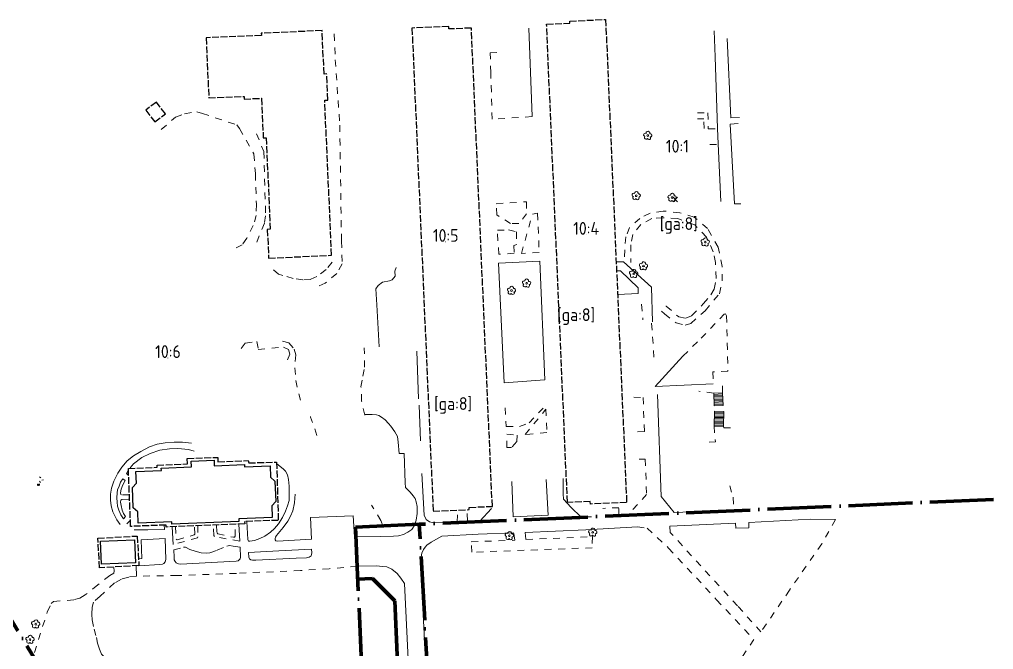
# Model space of a CAD drawing. Header units: metres. Extents: x 153803 to 154505, y 6403132 to 6403840.
# Drawn here: x 154255.8 to 154484.8, y 6403591.4 to 6403739.6 of the extents above; entities that cross this region are included whole.
import ezdxf
from ezdxf.enums import TextEntityAlignment as Align

# ---------------------------------------------------------------- set-up
doc = ezdxf.new("R2010")
doc.units = ezdxf.units.M
for name, pattern in [('Användninggräns', [19.1, 15, -2, 0.1, -2]), ('Begr-linje-markslag', [2, 0.4, -1.6]), ('Hus', [2, 1.6, -0.4]), ('Rättighetgräns', [6.4, 4.8, -1.6]), ('Vägkant-kantremsa', [3.2, 1.6, -1.6])]:
    doc.linetypes.add(name, pattern=pattern)
for name, color, linetype, lineweight in [('ARK_FORNLÄMNING', 11, 'Begr-linje-markslag', 18), ('BYG_HUSLIV_BYGG_L', 41, 'Continuous', 25), ('BYG_TAKKONTUR_BYGG_L', 4, 'Hus', 25), ('DP_ANVÄNDNING_GRÄNS', 143, 'Användninggräns', 70), ('FAS_FASTIGHETSBET', 239, 'Continuous', 18), ('FAS_GA', 30, 'Rättighetgräns', 25), ('FAS_RÄTTIGHET_TEXT', 239, 'Continuous', 18), ('PRI_MARK_HÄCK', 100, 'Häck', 18), ('PRI_MARK_STAKET_GRIND', 2, 'Staket', 18), ('PRI_MARK_TRAPPA_PLANSTEG', 40, 'Continuous', 18), ('PRI_MARK_TRAPPA_YTTER', 51, 'Continuous', 18), ('PRI_MARKSLAG_LÖVTRÄD', 100, 'Continuous', 18), ('PRI_VÄG_KANTSTÖD', 34, 'Continuous', 18), ('PRI_VÄG_STIG', 34, 'Vägkant-kantremsa', 18), ('PRI_VÄG_VÄGKANT', 34, 'Vägkant-kantremsa', 18)]:
    doc.layers.add(name, color=color, linetype=linetype, lineweight=lineweight)
doc.layers.add('FAS_FASTIGHETSBET_TXT', color=239, linetype='Continuous')
doc.layers.add('FAS_RÄTTIGHET_TEXT_TXT', color=239, linetype='Continuous')
doc.styles.add('ISO', font='iso.shx')
doc.linetypes.add('Häck', pattern='A,10,[103,sma.shx,S=0.2,R=0,X=0,Y=0],0', length=10)
doc.linetypes.add('Staket', pattern='A,10,[100,sma.shx,S=1,R=0,X=0,Y=0],0', length=10)

# ---------------------------------------------------------------- blocks, each defined once
blk = doc.blocks.new('PRI_M_LÖVTRÄD')
blk.add_circle((0, 0), 0.2)
for centre, radius, start, end in [((-0.601762, 0.206006), 0.384732, 57.341651, 261.23001), ((0.047722, 0.56156), 0.443002, 345.022908, 184.096476), ((0.585988, 0.07036), 0.392534, 269.444378, 106.321877), ((-0.395828, -0.476108), 0.401424, 131.233971, 330.911027), ((0.306072, -0.564084), 0.367104, 196.976003, 41.224955)]:
    blk.add_arc(centre, radius, start, end)
blk = doc.blocks.new('OSYNLIG')
blk.add_circle((0, 0), 0.005)
blk = doc.blocks.new('RATTIGHET')
at = {"color": 0, "linetype": 'Continuous', "lineweight": -2}
for points in [[(-0.53, -0.53), (0.53, 0.53)], [(0.53, -0.53), (-0.53, 0.53)]]:
    blk.add_lwpolyline(points, dxfattribs=at)
blk = doc.blocks.new('PRI_P_FORNL')
blk.add_polyline3d([(-0.166667, -0.5, 0), (-0.166667, 1.5, 0), (0.833333, 0.833334, 0), (-0.166667, 0.5, 0), (0.833333, -0.5, 0)])
blk = doc.blocks.new('PRI_P_ENSTAKA')
for points in [[(-0.16, 0.11, 0), (-0.16, -0.11, 0)], [(-0.11, -0.16, 0), (-0.11, 0.16, 0)], [(-0.05, 0.19, 0), (-0.05, -0.19, 0)], [(0, -0.19, 0), (0, 0.19, 0)], [(0.05, 0.19, 0), (0.05, -0.19, 0)], [(0.11, -0.16, 0), (0.11, 0.16, 0)], [(0.16, 0.11, 0), (0.16, -0.11, 0)]]:
    blk.add_polyline3d(points)
blk.add_circle((0, 0), 0.2)
blk.add_blockref('PRI_P_FORNL', (0.47, 0.33))

msp = doc.modelspace()

# ---------------------------------------------------------------- linework, layer by layer
at = {"layer": 'BYG_HUSLIV_BYGG_L'}
for points in [[(154291.66, 6403620.82, 83.56), (154291.64, 6403621.41, 83.56), (154283.75, 6403621.07, 83.56), (154283.63, 6403623.76, 83.56), (154282.59, 6403624.7, 83.56), (154282.38, 6403629.5, 83.56), (154283.34, 6403630.52, 83.56), (154283.22, 6403633.22, 83.56), (154289.22, 6403633.47, 83.56), (154289.19, 6403634.02, 83.56), (154296.29, 6403634.33, 83.56), (154296.23, 6403635.68, 83.56), (154301.58, 6403635.91, 83.56), (154301.64, 6403634.56, 83.56), (154308.73, 6403634.87, 83.56), (154308.75, 6403634.32, 83.56), (154314.75, 6403634.58, 83.56), (154314.86, 6403631.88, 83.56), (154315.91, 6403630.94, 83.56), (154316.11, 6403626.15, 83.56), (154315.16, 6403625.13, 83.56), (154315.27, 6403622.43, 83.56), (154307.38, 6403622.09, 83.56), (154307.4, 6403621.5, 83.56)], [(154275.13, 6403611.44, 0), (154274.9, 6403616.83, 0), (154282.91, 6403617.18, 0), (154283.15, 6403611.78, 0)]]:
    msp.add_polyline3d(points, close=True, dxfattribs=at)
at = {"layer": 'BYG_TAKKONTUR_BYGG_L'}
for points in [[(154384.66, 6403625.98, 97.27), (154379.76, 6403738.43, 97.52), (154385.22, 6403738.67, 97.6), (154385.2, 6403739.19, 97.6), (154393.64, 6403739.56, 97.48), (154398.59, 6403625.95, 97.42), (154390.06, 6403625.58, 97.43), (154390.03, 6403626.22, 97.43)], [(154329.23, 6403684.09, 93.49), (154327.6, 6403720.58, 93.45), (154328.33, 6403720.62, 93.13), (154328.06, 6403726.75, 93.13), (154327.45, 6403726.72, 93.28), (154326.99, 6403736.94, 93.28), (154312.69, 6403736.31, 93.37), (154312.71, 6403735.82, 93.41), (154299.72, 6403735.24, 93.41), (154300.35, 6403721.12, 93.41), (154308.64, 6403721.48, 93.41), (154308.66, 6403720.85, 93.31), (154312.75, 6403721.03, 93.31), (154313.16, 6403711.71, 93.31), (154313.84, 6403711.74, 93.39), (154314.8, 6403690.22, 93.39), (154314.11, 6403690.19, 93.31), (154314.41, 6403683.43, 93.25)], [(154367.01, 6403625.05, 97.22), (154362.08, 6403737.55, 97.34), (154356.78, 6403737.32, 97.35), (154356.75, 6403737.91, 97.36), (154348.12, 6403737.53, 97.36), (154353.1, 6403623.9, 97.34), (154361.6, 6403624.27, 97.42), (154361.58, 6403624.81, 97.42)], [(154287.66, 6403715.46, 93.69), (154290.14, 6403717.35, 93.74), (154288.02, 6403720.12, 93.75), (154285.54, 6403718.23, 93.71)], [(154308.81, 6403620.9, 86.1), (154290.32, 6403620.18, 86.1), (154290.3, 6403620.65, 86.1), (154281.97, 6403620.33, 86.32), (154281.44, 6403633.96, 86.32), (154288.24, 6403634.23, 86.28), (154288.22, 6403634.77, 86.11), (154295.32, 6403635.04, 86.11), (154295.28, 6403636.28, 86.11), (154302.46, 6403636.56, 86.11), (154302.5, 6403635.55, 86.11), (154309.64, 6403635.83, 86.11), (154309.74, 6403635.27, 86.2), (154316.29, 6403635.47, 86.3), (154316.69, 6403621.74, 86.28), (154308.78, 6403621.51, 86.24)], [(154274.27, 6403617.54, 85.95), (154283.53, 6403618.07, 85.95), (154283.93, 6403611.11, 85.95), (154274.67, 6403610.58, 85.95)]]:
    msp.add_polyline3d(points, close=True, dxfattribs=at)
at = {"layer": 'DP_ANVÄNDNING_GRÄNS', "flags": 128}
for points in [[(154484.84, 6403626.66), (154349.83, 6403620.83)], [(154349.83, 6403620.83), (154334.85, 6403620.19)], [(154334.85, 6403620.19), (154337.2, 6403565.74)], [(154353.26, 6403560.17), (154349.83, 6403620.83)], [(154275.21, 6403563.07), (154241.34, 6403619.15)], [(154344.1, 6403602.82), (154338.87, 6403608.1), (154335.27, 6403607.94)], [(154343.79, 6403603.04), (154344.1, 6403602.82), (154346.12, 6403556.12)]]:
    msp.add_lwpolyline(points, dxfattribs=at)
at = {"layer": 'PRI_MARK_HÄCK'}
for points in [[(154375.59, 6403737.55, 87.41), (154376.36, 6403716.73, 87.33)], [(154406.69, 6403627.35, 85.46), (154405.82, 6403651.32, 85.47)], [(154371.56, 6403630.93, 87.02), (154371.88, 6403622.62, 86.9), (154380.12, 6403622.97, 86.79), (154379.64, 6403631.39, 86.9)]]:
    msp.add_polyline3d(points, dxfattribs=at)
at = {"layer": 'PRI_MARK_STAKET_GRIND'}
for points in [[(154335.18, 6403610.88, 84.27), (154334.89, 6403617.96, 84.25)], [(154283.33, 6403608.61, 83.13), (154283.27, 6403611.07, 83.13)]]:
    msp.add_polyline3d(points, dxfattribs=at)
at = {"layer": 'PRI_MARK_TRAPPA_PLANSTEG'}
for points in [[(154421.14, 6403651.78, 85.78), (154419.05, 6403651.68, 85.8)], [(154419.07, 6403651.38, 85.7), (154421.15, 6403651.48, 85.68)], [(154421.17, 6403651.18, 85.58), (154419.08, 6403651.08, 85.6)], [(154419.1, 6403650.78, 85.51), (154421.18, 6403650.88, 85.48)], [(154421.2, 6403650.58, 85.37), (154419.11, 6403650.48, 85.41)], [(154419.12, 6403650.18, 85.32), (154421.21, 6403650.28, 85.27)], [(154421.22, 6403649.98, 85.17), (154419.14, 6403649.88, 85.22)], [(154419.15, 6403649.58, 85.12), (154421.24, 6403649.68, 85.07)], [(154421.25, 6403649.38, 84.97), (154419.17, 6403649.28, 85.03)], [(154419.18, 6403648.98, 84.93), (154421.27, 6403649.08, 84.87)], [(154421.28, 6403648.78, 84.77), (154419.2, 6403648.68, 84.84)], [(154419.19, 6403645.39, 83.93), (154421.4, 6403645.32, 83.89)], [(154421.41, 6403645.61, 83.99), (154419.2, 6403645.68, 84.03)], [(154419.21, 6403645.97, 84.12), (154421.42, 6403645.91, 84.09)], [(154421.43, 6403646.2, 84.2), (154419.22, 6403646.26, 84.22)], [(154421.45, 6403646.78, 84.41), (154419.23, 6403646.85, 84.42)], [(154419.23, 6403646.55, 84.32), (154421.44, 6403646.49, 84.3)], [(154419.24, 6403647.14, 84.51), (154421.45, 6403647.07, 84.51)], [(154421.46, 6403647.36, 84.61), (154419.25, 6403647.43, 84.61)], [(154421.36, 6403643.87, 83.37), (154419.15, 6403643.94, 83.44)], [(154421.38, 6403644.45, 83.58), (154419.16, 6403644.52, 83.63)], [(154419.16, 6403644.23, 83.54), (154421.37, 6403644.16, 83.47)], [(154419.17, 6403644.81, 83.73), (154421.38, 6403644.74, 83.68)], [(154421.39, 6403645.03, 83.78), (154419.18, 6403645.1, 83.83)]]:
    msp.add_polyline3d(points, dxfattribs=at)
at = {"layer": 'PRI_MARK_TRAPPA_YTTER'}
for points in [[(154419.05, 6403651.68, 85.8), (154419.2, 6403648.68, 84.84)], [(154421.28, 6403648.78, 84.77), (154421.14, 6403651.78, 85.78)], [(154419.25, 6403647.43, 84.61), (154419.15, 6403643.94, 83.44)], [(154421.36, 6403643.87, 83.37), (154421.46, 6403647.36, 84.61)]]:
    msp.add_polyline3d(points, dxfattribs=at)
at = {"layer": 'PRI_VÄG_KANTSTÖD'}
for points in [[(154420.72, 6403696.74, 86.08), (154420.14, 6403710.33, 86.08), (154419.97, 6403713.92, 86.16), (154419.42, 6403730.74, 86.09), (154419.15, 6403736.89, 86.13)], [(154422.25, 6403735.06, 86.32), (154423.09, 6403716.44, 86.23), (154425.13, 6403716.53, 86.22)], [(154424.78, 6403715.07, 86.23), (154422.93, 6403714.91, 86.23), (154423.97, 6403696.21, 86.15), (154425.46, 6403696.22, 86.11)], [(154404.66, 6403668.44, 86.36), (154404.42, 6403676.6, 86.42), (154397.88, 6403682.59, 86.45), (154396.21, 6403682.55, 86.43)], [(154344.43, 6403681.23, 86.28), (154344.05, 6403680.35, 86.28), (154344.17, 6403679.15, 86.28), (154343.43, 6403678.31, 86.27), (154342.82, 6403678.09, 86.22), (154341.16, 6403677.75, 86.23), (154340.17, 6403677, 86.23), (154339.62, 6403676.21, 86.21), (154339.88, 6403672.46, 86.06), (154340.43, 6403662.57, 85.92)], [(154396.19, 6403680.42, 86.4), (154397.18, 6403680.42, 86.4), (154401.27, 6403676.43, 86.3), (154401.31, 6403675.08, 86.31), (154396.52, 6403674.9, 86.34)], [(154349.66, 6403650.35, 85.97), (154349.24, 6403661.58, 86)], [(154411.8, 6403660.36, 85.96), (154405.26, 6403653.25, 85.97), (154418.9, 6403653.83, 85.88)], [(154350.1, 6403640.43, 85.98), (154349.82, 6403648.84, 85.94)], [(154345.07, 6403637.5, 86.27), (154344.91, 6403640.15, 86.26), (154344.68, 6403641.5, 86.33), (154344.06, 6403642.61, 86.3), (154343.11, 6403643.92, 86.28), (154342.56, 6403644.57, 86.28), (154341.78, 6403645.39, 86.28), (154340.96, 6403646.02, 86.28), (154340.29, 6403646.41, 86.28), (154339.8, 6403646.58, 86.28), (154338.77, 6403646.66, 86.26), (154337.53, 6403646.64, 86.27), (154336.94, 6403646.64, 86.3)], [(154296.26, 6403639.94, 83.6), (154294.18, 6403640.11, 83.55), (154292.19, 6403640.14, 83.55), (154290.08, 6403639.99, 83.55), (154288.19, 6403639.64, 83.57), (154286.44, 6403639.03, 83.57), (154284.36, 6403637.97, 83.56), (154282.61, 6403636.92, 83.54), (154281.16, 6403635.72, 83.49), (154279.91, 6403634.26, 83.49), (154278.98, 6403632.83, 83.49), (154278.05, 6403630.98, 83.57), (154277.49, 6403629.36, 83.58), (154277.28, 6403627.93, 83.64), (154277.25, 6403626.52, 83.63), (154277.36, 6403625.13, 83.58), (154277.81, 6403623.73, 83.55), (154278.7, 6403621.91, 83.55), (154279.53, 6403620.75, 83.55)], [(154296.93, 6403638.06, 83.49), (154295.59, 6403638.38, 83.54), (154293.07, 6403638.63, 83.57), (154291.1, 6403638.61, 83.57), (154288.84, 6403638.23, 83.56), (154286.59, 6403637.51, 83.54), (154284.57, 6403636.51, 83.52), (154282.68, 6403635.08, 83.46), (154281.85, 6403634.1, 83.43)], [(154345.07, 6403637.5, 85.98), (154346.25, 6403637.51, 85.96), (154346.51, 6403630.59, 85.86), (154346.58, 6403629.5, 85.8)], [(154309.26, 6403621.48, 83.53), (154309.55, 6403617.28, 83.47), (154309.67, 6403616.87, 83.47), (154309.97, 6403616.84, 83.47), (154311.1, 6403617.03, 83.47), (154312.35, 6403617.52, 83.45), (154313.53, 6403618.07, 83.45), (154314.83, 6403618.94, 83.45), (154315.81, 6403619.82, 83.45), (154316.77, 6403620.93, 83.46), (154317.65, 6403622.43, 83.46), (154318.37, 6403623.91, 83.53), (154318.84, 6403625.15, 83.58), (154319.21, 6403626.44, 83.63), (154319.26, 6403627.75, 83.63), (154319.27, 6403629.82, 83.68), (154319.11, 6403631.38, 83.67), (154318.84, 6403632.46, 83.63), (154318.42, 6403633.29, 83.57), (154317.94, 6403633.81, 83.57), (154317.07, 6403634.53, 83.57), (154316.38, 6403635.02, 83.57)], [(154281.42, 6403633.45, 83.43), (154280.99, 6403632.78, 83.43)], [(154351.02, 6403623.01, 85.53), (154350.47, 6403632.81, 85.74)], [(154280.14, 6403631.53, 83.48), (154279.62, 6403630.7, 83.51), (154279.25, 6403629.83, 83.51), (154278.91, 6403628.97, 83.57), (154278.78, 6403628.2, 83.57), (154278.71, 6403627.05, 83.63), (154278.77, 6403626.05, 83.63), (154278.89, 6403625.1, 83.62), (154279.19, 6403624.13, 83.6), (154279.67, 6403623.07, 83.6), (154280.27, 6403622.13, 83.58)], [(154346.58, 6403629.5, 85.85), (154347.67, 6403628.4, 85.91), (154348.43, 6403627.5, 85.89), (154348.89, 6403626.86, 85.89), (154349.11, 6403626.08, 85.7), (154349.32, 6403625.05, 85.71), (154349.33, 6403623.4, 85.58), (154349.07, 6403621.82, 85.57), (154348.67, 6403620.49, 85.53), (154348.05, 6403619.58, 85.45), (154347.16, 6403618.95, 85.42), (154346.13, 6403618.43, 85.28), (154344.95, 6403618.15, 85.13), (154343.77, 6403618.05, 85.13)], [(154387.82, 6403622.58, 86.03), (154385.52, 6403624.79, 86.26), (154383.73, 6403626.75, 86.39), (154383.69, 6403628, 86.53), (154383.63, 6403631.58, 86.92)], [(154334.57, 6403617.88, 84.26), (154334.27, 6403622.8, 84.35), (154324.23, 6403622.43, 83.99), (154324.46, 6403617.36, 83.77), (154316.49, 6403616.82, 83.51), (154316.15, 6403616.92, 83.51), (154315.99, 6403617.2, 83.51), (154315.95, 6403617.47, 83.51), (154316.02, 6403617.8, 83.51), (154316.3, 6403618.21, 83.51), (154317.8, 6403620.1, 83.55), (154318.91, 6403621.58, 83.55), (154319.58, 6403622.76, 83.63), (154320.11, 6403624.02, 83.63), (154320.51, 6403625.88, 83.63), (154320.61, 6403626.96, 83.71), (154320.65, 6403627.94, 83.71)], [(154406.69, 6403627.35, 85.46), (154409.77, 6403623.6, 85.21), (154423.84, 6403624.16, 83.74)], [(154358.81, 6403623.05, 85.73), (154358.73, 6403621.31, 85.68), (154353.15, 6403621.18, 85.53), (154352.26, 6403621.4, 85.52), (154351.48, 6403621.98, 85.53), (154351.02, 6403623.01, 85.53)], [(154366.79, 6403624.53, 86.01), (154364.05, 6403621.59, 85.91), (154361.17, 6403621.57, 85.77), (154361.11, 6403623.4, 85.78)], [(154282.84, 6403619.51, 83.54), (154286.05, 6403619.51, 83.53), (154289.92, 6403619.61, 83.53), (154289.88, 6403620.68, 83.55)], [(154291.75, 6403620.21, 83.55), (154291.98, 6403616.11, 83.41)], [(154307.61, 6403616.87, 83.41), (154307.42, 6403620.82, 83.56)], [(154374.71, 6403618.91, 86.22), (154389, 6403619.54, 86.34), (154401.12, 6403620.2, 85.87)], [(154447.72, 6403621.95, 82.31), (154441.83, 6403622.01, 82.43), (154427.31, 6403621.23, 83.49), (154427.29, 6403619.98, 83.5), (154424.27, 6403619.92, 83.65), (154424.21, 6403621.13, 83.74), (154408.74, 6403620.38, 85.26), (154408.85, 6403618.9, 85.36)], [(154334.57, 6403617.88, 84.28), (154340.73, 6403617.93, 84.79), (154343.77, 6403618.05, 84.99)], [(154351.61, 6403615.94, 85.33), (154352.64, 6403616.65, 85.51), (154355.11, 6403618.03, 85.64), (154363.71, 6403618.48, 86.22), (154372.07, 6403618.8, 86.22)], [(154283.99, 6403612.73, 83.43), (154284.61, 6403612.75, 83.43), (154284.47, 6403617.21, 83.51), (154290.06, 6403617.49, 83.5), (154290.25, 6403612.54, 83.23), (154290.12, 6403612.02, 83.19), (154289.8, 6403611.6, 83.19), (154289.43, 6403611.43, 83.19), (154288.86, 6403611.34, 83.19), (154283.92, 6403611.04, 83.22), (154283.61, 6403611.1, 83.22)], [(154355.87, 6403566.09, 82.74), (154354.34, 6403566.93, 82.84), (154353.45, 6403567.67, 82.89), (154352.88, 6403568.38, 82.92), (154352.57, 6403569.09, 82.95), (154352.4, 6403569.89, 82.95), (154352.21, 6403571.79, 83), (154351.83, 6403579.39, 83.16), (154351.25, 6403590.61, 83.67), (154350.69, 6403601.12, 84.37), (154350.29, 6403608.39, 84.82), (154350.22, 6403610.79, 84.97), (154350.14, 6403612.14, 85.1), (154350.26, 6403613.18, 85.11), (154350.45, 6403614.04, 85.15), (154350.79, 6403614.86, 85.22), (154351.18, 6403615.43, 85.23), (154351.61, 6403615.94, 85.35)], [(154292.12, 6403614.82, 83.32), (154292.18, 6403613.06, 83.27), (154292.24, 6403612.44, 83.27), (154292.41, 6403612.07, 83.22), (154292.67, 6403611.8, 83.22), (154292.97, 6403611.6, 83.22), (154293.26, 6403611.51, 83.22), (154293.67, 6403611.47, 83.22), (154306.77, 6403612.12, 83.29), (154307.22, 6403612.24, 83.29), (154307.51, 6403612.45, 83.29), (154307.71, 6403612.73, 83.33), (154307.77, 6403613.11, 83.4), (154307.7, 6403615.45, 83.4)], [(154335.28, 6403610.95, 84.32), (154339.74, 6403611.03, 84.56), (154341.19, 6403610.91, 84.65), (154342.18, 6403610.79, 84.72), (154343.35, 6403610.25, 84.77), (154344.63, 6403609.27, 84.85), (154345.51, 6403608.18, 84.77), (154346.36, 6403606.92, 84.6), (154347.23, 6403589.14, 83.53), (154348.22, 6403572, 83.07)]]:
    msp.add_polyline3d(points, dxfattribs=at)
for points in [[(154379.36, 6403654.77, 87.37), (154378.15, 6403682.75, 87.37), (154368.46, 6403682.21, 87.37), (154369.78, 6403654.07, 87.37)], [(154309.72, 6403614.16, 83.4), (154309.75, 6403613.09, 83.4), (154309.94, 6403612.68, 83.4), (154310.23, 6403612.48, 83.4), (154310.64, 6403612.39, 83.4), (154311.39, 6403612.39, 83.4), (154320.86, 6403612.87, 83.58), (154323.35, 6403612.97, 83.74), (154323.96, 6403613.09, 83.74), (154324.39, 6403613.39, 83.74), (154324.52, 6403613.73, 83.78), (154324.54, 6403614.08, 83.83), (154324.52, 6403614.96, 83.71), (154316.78, 6403614.6, 83.55)]]:
    msp.add_polyline3d(points, close=True, dxfattribs=at)
at = {"layer": 'PRI_VÄG_STIG'}
for points in [[(154325.77, 6403641.74, 86.23), (154324.29, 6403646.04, 86.31), (154324.23, 6403646.18, 86.31)], [(154341.34, 6403620.34, 84.98), (154340.83, 6403621.71, 85.08), (154338.59, 6403625.36, 85.58)]]:
    msp.add_polyline3d(points, dxfattribs=at)
at = {"layer": 'PRI_VÄG_VÄGKANT'}
for points in [[(154329.79, 6403736.17, 90.82), (154330.09, 6403730.06, 90.82), (154331.15, 6403714.73, 90.68), (154331.54, 6403687.42, 89.97), (154331.74, 6403682.1, 89.67), (154330.46, 6403679.82, 89.5), (154327.74, 6403677.56, 89.2), (154325.86, 6403676.78, 89.04)], [(154366.97, 6403716.09, 87.37), (154366.64, 6403727.02, 87.36), (154366.5, 6403731.73, 87.36), (154369.1, 6403731.82, 87.36)], [(154289.19, 6403713.67, 91.22), (154292.49, 6403716.62, 91.22), (154294.67, 6403717.39, 91.22), (154297.5, 6403717.84, 90.95), (154298.85, 6403717.47, 90.98), (154306.98, 6403714.75, 90.97), (154307.6, 6403713.93, 91), (154310.95, 6403707.94, 91.01), (154311.32, 6403703.31, 91.01), (154311.53, 6403696.04, 91.22), (154311.5, 6403693.49, 91.22), (154310.82, 6403691.09, 91.06), (154309.28, 6403688.11, 91.05), (154308.17, 6403686.57, 90.97), (154306.77, 6403685.88, 90.83)], [(154376.36, 6403716.73, 87.33), (154366.97, 6403716.09, 87.37)], [(154415.23, 6403717.58, 86.64), (154417.69, 6403717.63, 86.52), (154417.77, 6403713.8, 86.42), (154419.85, 6403713.84, 86.37)], [(154416.79, 6403713.88, 86.44), (154416.74, 6403716.17, 86.59), (154415.27, 6403716.16, 86.59)], [(154311.56, 6403712.7, 90.89), (154313.29, 6403708.49, 90.93), (154313.72, 6403693.38, 90.96), (154313.43, 6403691.67, 90.97), (154311.27, 6403686.33, 91.04)], [(154418.11, 6403710.12, 86.4), (154420.12, 6403710.15, 86.42)], [(154406.79, 6403670.93, 86.03), (154407.47, 6403670.31, 86.03), (154410.19, 6403668.19, 86.06), (154412.34, 6403667.64, 86), (154413.64, 6403668.09, 85.97), (154417.02, 6403671.06, 85.97), (154420.4, 6403675.06, 85.98), (154421.08, 6403678.07, 85.98), (154421.01, 6403681.45, 86), (154420.1, 6403685.97, 86.08), (154417.63, 6403690.4, 86.15), (154414.48, 6403693.09, 86.34), (154411.08, 6403694.11, 86.47), (154407.18, 6403694.51, 86.63), (154404.09, 6403693.99, 86.8), (154401.68, 6403692.77, 86.81), (154399.29, 6403690.67, 86.84), (154398.41, 6403688.44, 86.84), (154398.15, 6403685.36, 86.72), (154398.1, 6403683.45, 86.53)], [(154407.87, 6403672.1, 86.1), (154410.82, 6403669.63, 85.97), (154412.48, 6403669.27, 86.08), (154413.85, 6403669.87, 86.09), (154416.66, 6403672.72, 86.14), (154418.35, 6403674.8, 86.11), (154419.2, 6403676.13, 86.11), (154419.65, 6403678.66, 86.06), (154419.46, 6403682.4, 86.07), (154418.93, 6403684.93, 86.03), (154417.37, 6403688.36, 86.05), (154414.58, 6403691.26, 86.14), (154410.59, 6403692.77, 86.29), (154407.13, 6403692.94, 86.69), (154404.5, 6403692.71, 86.76), (154401.89, 6403691.36, 86.84), (154400.03, 6403689.02, 86.87), (154399.61, 6403686.57, 86.82), (154399.55, 6403682.59, 86.41), (154399.54, 6403682.37, 86.41)], [(154329.33, 6403682.5, 89.81), (154327.93, 6403680.73, 89.75), (154325.78, 6403679.12, 89.4), (154324.27, 6403678.44, 89.25), (154322.49, 6403678.35, 89.14), (154320.22, 6403678.65, 89.19), (154317.79, 6403679.31, 89.3), (154316.77, 6403679.66, 89.6), (154314.59, 6403681.43, 90.11)], [(154402.11, 6403672.58, 86.1), (154402.4, 6403668.91, 86.18)], [(154407.8, 6403672.16, 86.1), (154407.87, 6403672.1, 86.1)], [(154405, 6403660.13, 86.63), (154404.46, 6403668.24, 86.15)], [(154411.8, 6403660.36, 86.31), (154416.07, 6403664.58, 86.1), (154421.53, 6403670.24, 86.07), (154421.82, 6403670.31, 86.09), (154422.07, 6403669.87, 86.1), (154422.4, 6403656.87, 86.13), (154418.88, 6403656.65, 86.14), (154418.99, 6403653.84, 86.16)], [(154307.97, 6403662.15, 87.2), (154308.93, 6403663.39, 87.1), (154311.67, 6403663.84, 87.22), (154311.97, 6403661.97, 87.19), (154317.9, 6403662.51, 87.34), (154319.06, 6403661.94, 87.24), (154319.44, 6403660.81, 86.98), (154318.89, 6403659.5, 86.74)], [(154317.66, 6403663.93, 87.26), (154319.15, 6403663.52, 87.28), (154320.46, 6403662.01, 87.13), (154320.79, 6403660.69, 86.82), (154320.6, 6403657.62, 86.63), (154320.8, 6403654.66, 86.63), (154321.5, 6403651.55, 86.53), (154322.03, 6403649.69, 86.33)], [(154337, 6403646.49, 86.08), (154336.29, 6403649.81, 86.08), (154336.13, 6403653.12, 86.08), (154336.6, 6403655.67, 86.08), (154336.99, 6403657.75, 86.01), (154336.91, 6403662.32, 86.07)], [(154421.14, 6403651.78, 85.78), (154421.1, 6403653.57, 85.86)], [(154400.26, 6403650.76, 85.94), (154402.46, 6403650.66, 85.99), (154402.76, 6403642.63, 86.18), (154401.15, 6403642.59, 86.18)], [(154419.05, 6403651.68, 85.8), (154415.55, 6403652.14, 85.85)], [(154370.02, 6403648.25, 87.4), (154370.27, 6403643.84, 87.4), (154373.39, 6403643.79, 87.41), (154375.64, 6403644.67, 87.41), (154379.56, 6403648.85, 87.38)], [(154419.15, 6403643.94, 83.44), (154419.44, 6403640.2, 83.33), (154417.96, 6403640.15, 83.48)], [(154421.36, 6403643.87, 83.37), (154421.42, 6403643.54, 83.37), (154423.5, 6403643.51, 83.41)], [(154401.54, 6403636.16, 86.07), (154402.95, 6403636.15, 86.03), (154403.29, 6403627.83, 86.03), (154398.92, 6403623.16, 85.97)], [(154280.99, 6403632.78, 83.51), (154281.51, 6403632.31, 83.48)], [(154281.68, 6403627.77, 83.43), (154279.81, 6403627.73, 83.51), (154279.65, 6403627.83, 83.51), (154279.57, 6403628.22, 83.51), (154279.75, 6403629.09, 83.51), (154280.15, 6403630.1, 83.51), (154280.67, 6403631.11, 83.51), (154280.14, 6403631.53, 83.51)], [(154422.84, 6403629.9, 83.29), (154423.6, 6403627.17, 83.34), (154423.84, 6403624.16, 83.74)], [(154280.27, 6403622.13, 83.51), (154280.75, 6403622.63, 83.51), (154280.33, 6403623.4, 83.51), (154279.97, 6403624.18, 83.51), (154279.72, 6403625.21, 83.51), (154279.63, 6403626.05, 83.51), (154279.64, 6403626.49, 83.51), (154279.87, 6403626.69, 83.51), (154281.64, 6403626.78, 83.43)], [(154398.92, 6403623.16, 85.97), (154396.77, 6403622.92, 85.96), (154396.78, 6403624.73, 85.96), (154393, 6403624.57, 85.95)], [(154390.3, 6403622.59, 86.03), (154387.82, 6403622.58, 86.03)], [(154281.11, 6403620.91, 83.47), (154281.87, 6403621.73, 83.47)], [(154297.75, 6403620.52, 83.53), (154297.81, 6403617.86, 83.53), (154297.72, 6403617.64, 83.53), (154291.98, 6403616.11, 83.43)], [(154292.51, 6403620.28, 83.56), (154292.71, 6403617.35, 83.53), (154292.92, 6403617.2, 83.53), (154296.94, 6403618.33, 83.53), (154297.05, 6403618.54, 83.53), (154297.02, 6403620.46, 83.53)], [(154307.61, 6403616.87, 83.36), (154301.67, 6403617.94, 83.45), (154301.55, 6403618.16, 83.45), (154301.42, 6403620.66, 83.45)], [(154302.2, 6403620.66, 83.45), (154302.24, 6403618.87, 83.45), (154302.44, 6403618.62, 83.45), (154306.18, 6403617.77, 83.45), (154306.43, 6403617.8, 83.45), (154306.57, 6403618.01, 83.45), (154306.56, 6403620.78, 83.55)], [(154401.12, 6403620.2, 85.87), (154403.38, 6403619.92, 85.63), (154408.45, 6403615.23, 85.02), (154419.73, 6403603.09, 83.46), (154428.52, 6403593.71, 82.55), (154424.72, 6403588.21, 82.6), (154416.44, 6403576.32, 82.38)], [(154447.72, 6403621.95, 82.31), (154444.46, 6403616.22, 82.35), (154436.89, 6403605.36, 82.8), (154430.17, 6403595.54, 82.63), (154424.64, 6403601.63, 82.96), (154408.85, 6403618.9, 85.36)], [(154374.71, 6403618.91, 86.22), (154374.92, 6403617.24, 86.22), (154390.56, 6403617.92, 86.23), (154390.49, 6403615.29, 86.06), (154362.2, 6403614.27, 86.03), (154362.05, 6403616.72, 86.04), (154372.28, 6403617.06, 86.04), (154372.07, 6403618.8, 86.22)], [(154292.12, 6403614.82, 83.31), (154294.39, 6403615.42, 83.32), (154294.89, 6403615.44, 83.32), (154295.86, 6403614.92, 83.32), (154297.12, 6403614.52, 83.32), (154298.55, 6403614.13, 83.32), (154299.74, 6403614.03, 83.32), (154300.62, 6403614.13, 83.33), (154302.31, 6403614.74, 83.35), (154304.6, 6403615.71, 83.35), (154305.18, 6403615.84, 83.37), (154306.11, 6403615.72, 83.37), (154307.7, 6403615.45, 83.37)], [(154278.04, 6403610.67, 83.1), (154278.12, 6403609.85, 83.01), (154278.03, 6403609.37, 83.01), (154277.05, 6403608.81, 83.01), (154274.24, 6403606.55, 82.91), (154271.3, 6403604.23, 82.73), (154270.04, 6403603.44, 82.73), (154268.8, 6403603.1, 82.73)], [(154335.28, 6403610.95, 84.25), (154328.66, 6403610.38, 83.88), (154321.93, 6403609.97, 83.54), (154306.83, 6403609.28, 83.24), (154292.91, 6403608.78, 83.15), (154283.33, 6403608.61, 83.14)], [(154283.33, 6403608.61, 83.07), (154281.52, 6403608.41, 83.07), (154279.81, 6403607.92, 83.07), (154278.19, 6403607.04, 83.01), (154274.78, 6403603.96, 82.77), (154273.26, 6403602.54, 82.77)], [(154268.84, 6403567.76, 82.74), (154256.1, 6403575.95, 82.84), (154258.42, 6403587.61, 82.79), (154262.36, 6403600.17, 82.69), (154263.28, 6403602.17, 82.59), (154263.83, 6403602.66, 82.56), (154268.8, 6403603.1, 82.61)], [(154273.26, 6403602.54, 82.71), (154272.97, 6403601.32, 82.71), (154272.86, 6403599.65, 82.71), (154272.93, 6403598.32, 82.71), (154273.41, 6403596.2, 82.71), (154273.94, 6403594.17, 82.71), (154274.2, 6403592.83, 82.71), (154274.64, 6403591.44, 82.71), (154275.1, 6403590.3, 82.8), (154275.65, 6403589.77, 82.8), (154276.62, 6403589.6, 82.82), (154279.15, 6403589.5, 82.89)]]:
    msp.add_polyline3d(points, dxfattribs=at)
for points in [[(154375.02, 6403696.68, 87.35), (154375.08, 6403693.82, 87.35), (154373.27, 6403691.58, 87.35), (154371.3, 6403691.56, 87.35), (154368.03, 6403693.58, 87.35), (154367.94, 6403696.22, 87.35)], [(154377.64, 6403693.98, 87.35), (154378.03, 6403684.76, 87.35), (154373.84, 6403684.52, 87.34), (154376.44, 6403693.78, 87.35)], [(154370.82, 6403690.05, 87.41), (154372.69, 6403689.59, 87.41), (154372.76, 6403686.66, 87.41), (154372.09, 6403686.42, 87.41), (154372.14, 6403684.59, 87.41), (154368.51, 6403684.33, 87.41), (154368.2, 6403689.99, 87.41)], [(154379.82, 6403642.41, 87.38), (154374.74, 6403641.95, 87.26), (154379.6, 6403647.9, 87.38)], [(154372.81, 6403641.78, 87.35), (154372.76, 6403640.28, 87.35), (154371.55, 6403638.92, 87.35), (154370.43, 6403638.85, 87.35), (154370.39, 6403642.05, 87.35)]]:
    msp.add_polyline3d(points, close=True, dxfattribs=at)

# ---------------------------------------------------------------- block references
at = {"layer": 'ARK_FORNLÄMNING'}
msp.add_blockref('PRI_P_ENSTAKA', (154260.21, 6403630.14), dxfattribs=at)
at = {"layer": 'FAS_FASTIGHETSBET'}
for p in [(154410.52, 6403708.25), (154389.06, 6403688.93), (154356.04, 6403687.27), (154290.75, 6403659.94)]:
    msp.add_blockref('OSYNLIG', p, dxfattribs=at)
at = {"layer": 'FAS_GA'}
msp.add_blockref('RATTIGHET', (154410.02, 6403697.22), dxfattribs=at)
at = {"layer": 'FAS_RÄTTIGHET_TEXT'}
for p in [(154410.84, 6403690.06), (154386.7, 6403668.62), (154357.78, 6403647.72)]:
    msp.add_blockref('OSYNLIG', p, dxfattribs=at)
at = {"layer": 'PRI_MARKSLAG_LÖVTRÄD'}
for p in [(154403.55, 6403712.25, 86.68), (154400.84, 6403698.1, 86.66), (154409.28, 6403697.67, 86.39), (154417.08, 6403687.2, 86.08), (154402.55, 6403681.57, 86.65), (154400.24, 6403679.77, 86.06), (154375.07, 6403677.52, 87.36), (154371.52, 6403675.8, 87.41), (154371.02, 6403618.12, 86.05), (154390.62, 6403618.93, 86.21), (154259.66, 6403597.34, 82.52), (154258.33, 6403593.72, 82.52)]:
    msp.add_blockref('PRI_M_LÖVTRÄD', p, dxfattribs=at)

# ---------------------------------------------------------------- texts
at = {"layer": 'FAS_FASTIGHETSBET_TXT', "color": 239, "style": 'ISO'}
for s, p in [('10:1', (154410.52, 6403708.25)), ('10:4', (154389.06, 6403688.93)), ('10:5', (154356.04, 6403687.27)), ('10:6', (154290.75, 6403659.94))]:
    msp.add_text(s, height=3, dxfattribs=at).set_placement(p, align=Align.CENTER)
at = {"layer": 'FAS_RÄTTIGHET_TEXT_TXT', "color": 239, "style": 'ISO'}
for p in [(154410.84, 6403690.06), (154386.7, 6403668.62), (154357.78, 6403647.72)]:
    msp.add_text('[ga:8]', height=3, dxfattribs=at).set_placement(p, align=Align.CENTER)

doc.saveas('drawing.dxf')
